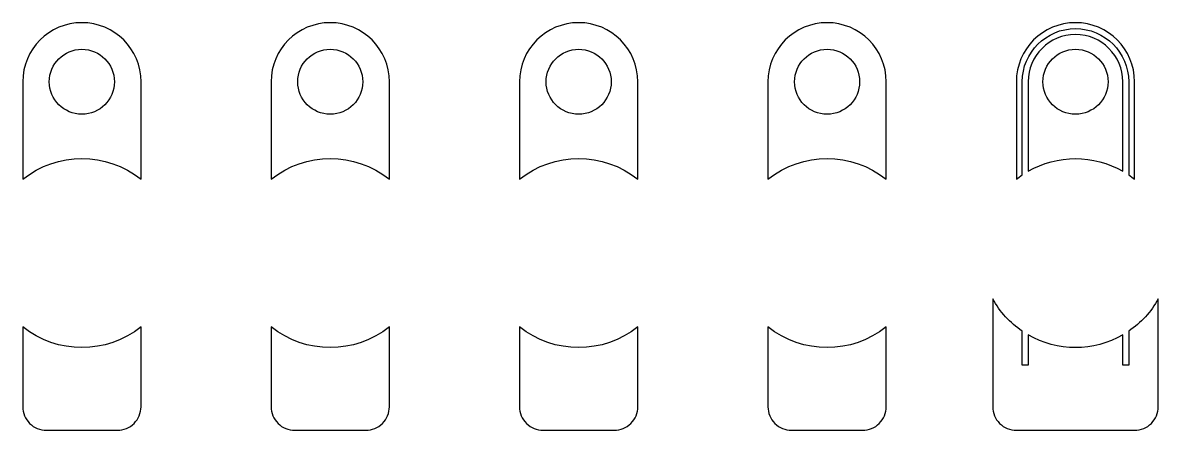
# Model space of a CAD drawing. Header units: millimetres. Extents: x -47 to 49, y -35.5 to -1.
import ezdxf

# ---------------------------------------------------------------- set-up
doc = ezdxf.new("R2010")
doc.units = ezdxf.units.MM

msp = doc.modelspace()

# ---------------------------------------------------------------- linework, layer by layer
for points in [[(-47, -6), (-47, -14.255, -0.351), (-37, -14.255), (-37, -6, 1)], [(-26, -6), (-26, -14.255, -0.351), (-16, -14.255), (-16, -6, 1)], [(-5, -6), (-5, -14.255, -0.351), (5, -14.255), (5, -6, 1)], [(16, -6), (16, -14.255, -0.351), (26, -14.255), (26, -6, 1)], [(37.5, -13.886), (37.5, -6, -1), (46.5, -6), (46.5, -13.886, -0.019434), (47, -14.255), (47, -6, 1), (37, -6), (37, -14.255, -0.019434)], [(38, -6), (38, -13.572, -0.267949), (46, -13.572), (46, -6, 1)], [(37.5, -30), (37.5, -27.114, -0.117544), (35, -24.373), (35, -33.5, 0.414214), (37, -35.5), (47, -35.5, 0.414214), (49, -33.5), (49, -24.373, -0.117544), (46.5, -27.114), (46.5, -30), (46, -30), (46, -27.428, -0.267949), (38, -27.428), (38, -30)], [(-37, -33.5), (-37, -26.745, -0.351), (-47, -26.745), (-47, -33.5, 0.414214), (-45, -35.5), (-39, -35.5, 0.414214)], [(-16, -33.5), (-16, -26.745, -0.351), (-26, -26.745), (-26, -33.5, 0.414214), (-24, -35.5), (-18, -35.5, 0.414214)], [(5, -33.5), (5, -26.745, -0.351), (-5, -26.745), (-5, -33.5, 0.414214), (-3, -35.5), (3, -35.5, 0.414214)], [(26, -33.5), (26, -26.745, -0.351), (16, -26.745), (16, -33.5, 0.414214), (18, -35.5), (24, -35.5, 0.414214)]]:
    msp.add_lwpolyline(points, format="xyb", close=True)
for centre in [(-42, -6), (-21, -6), (0, -6), (21, -6), (42, -6)]:
    msp.add_circle(centre, 2.75)

doc.saveas('drawing.dxf')
